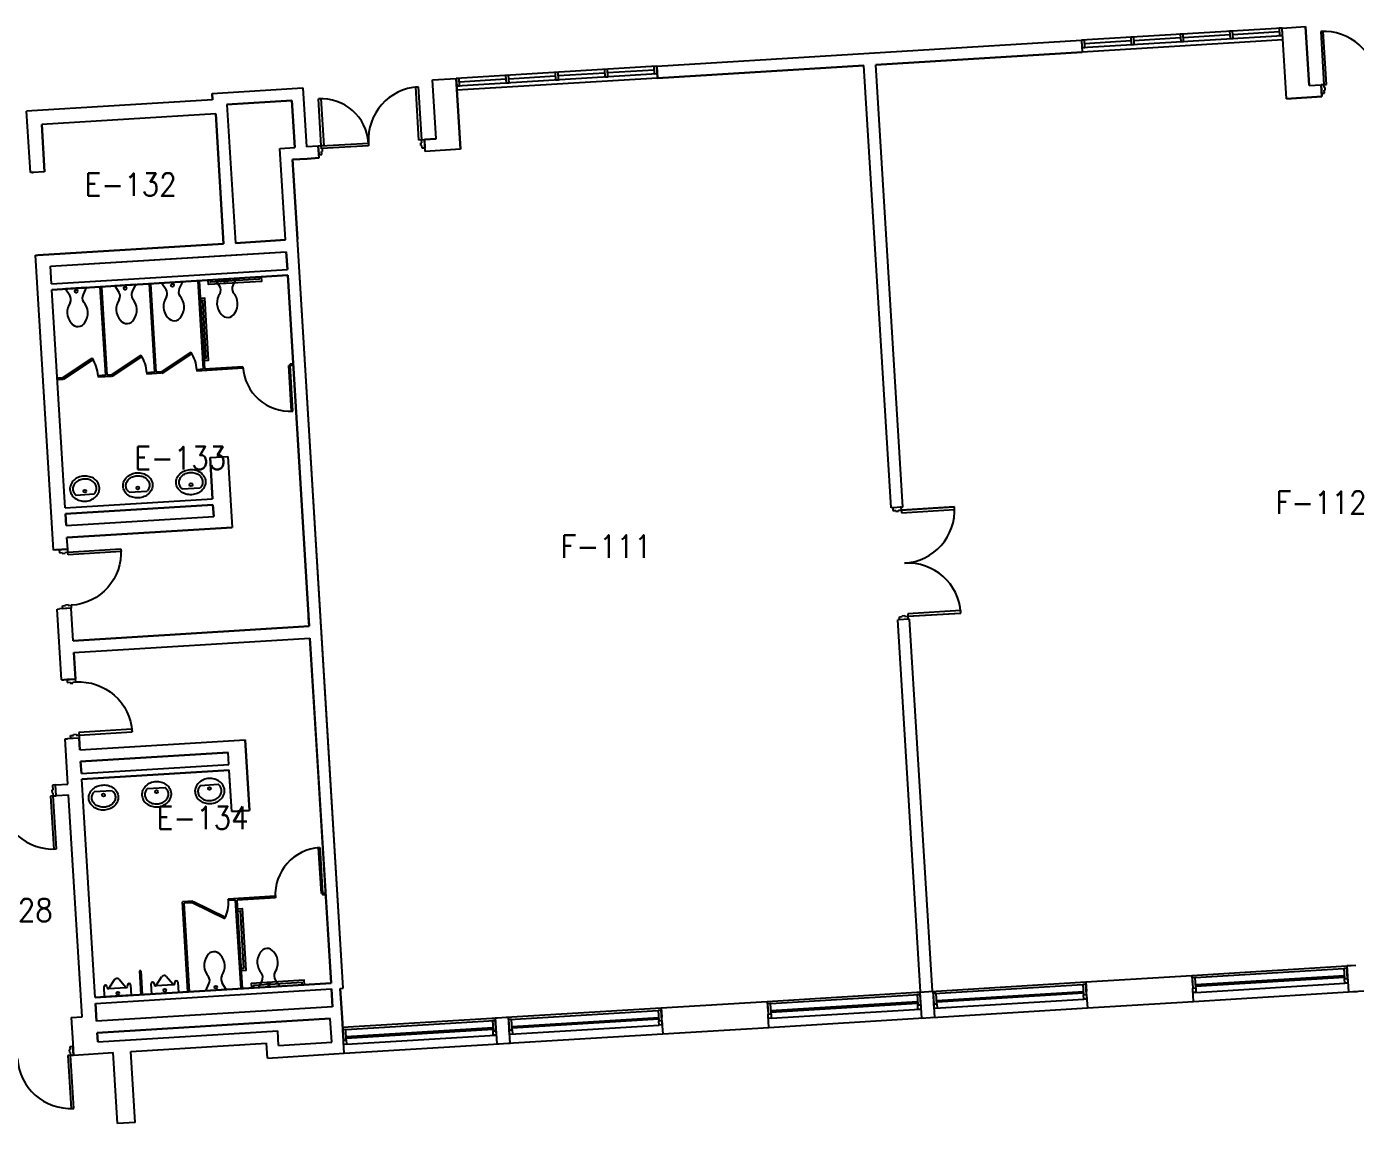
# Model space of a CAD drawing. Header units: inches. Extents: x -2 to 15026, y -1056 to 7065.
# Drawn here: x 9577 to 10477, y 5421 to 6164 of the extents above; entities that cross this region are included whole.
import ezdxf
from ezdxf.enums import TextEntityAlignment as Align

# ---------------------------------------------------------------- set-up
doc = ezdxf.new("R2010")
doc.units = ezdxf.units.IN
doc.header["$LTSCALE"] = 48
doc.header["$MEASUREMENT"] = 0
doc.layers.get('0').update_dxf_attribs({"linetype": 'CONTINUOUS'})
for name, color, linetype in [('A-DOOR', 5, 'CONTINUOUS'), ('A-FURN', 6, 'CONTINUOUS'), ('A-GLAZ', 1, 'CONTINUOUS'), ('A-GLAZ-DETL', 5, 'CONTINUOUS'), ('A-WALL', 7, 'CONTINUOUS'), ('A-WALL-SILL', 3, 'CONTINUOUS'), ('SP-RMNO', 7, 'CONTINUOUS'), ('SP-ROOM', 7, 'CONTINUOUS'), ('SP-ROOMF', 7, 'CONTINUOUS')]:
    doc.layers.add(name, color=color, linetype=linetype)
doc.styles.add('ROMANS', font='ROMANS', dxfattribs={"width": 0.78})

# ---------------------------------------------------------------- blocks, each defined once
blk = doc.blocks.new('FMGRM1')
at = {"style": 'ROMANS', "width": 0.9}
for tag, p in [('DATA1', (0, -0.2836)), ('DATA2', (0, -0.443)), ('DATA3', (0, -0.6024)), ('DATA4', (0, -0.7618)), ('DATA5', (0, -0.9213))]:
    blk.add_attdef(tag, text='', height=0.1172, dxfattribs=at).set_placement(p, align=Align.CENTER)
at = {"layer": 'SP-RMNO', "style": 'ROMANS', "width": 0.9}
blk.add_attdef('RMNUMB', text='', height=0.16, dxfattribs=at).set_placement((0, 0), align=Align.MIDDLE)

msp = doc.modelspace()

# ---------------------------------------------------------------- linework, layer by layer
at = {"layer": 'A-DOOR', "linetype": 'Continuous'}
for p, q in [((10455.01, 6160.41), (10453.26, 6160.3)), ((10453.26, 6160.3), (10455.46, 6124.37)), ((10457.21, 6124.47), (10455.01, 6160.41)), ((9840.66, 6122.83), (9842.4, 6122.94)), ((9842.86, 6086.9), (9840.66, 6122.83)), ((9842.4, 6122.94), (9844.6, 6087.01)), ((10455.46, 6124.37), (10453.47, 6124.24)), ((10453.47, 6124.24), (10453.82, 6118.51)), ((10453.82, 6118.51), (10455.82, 6118.63)), ((10455.46, 6124.37), (10457.21, 6124.47)), ((10455.58, 6122.43), (10455.46, 6124.37)), ((10456.21, 6122.47), (10455.58, 6122.43)), ((10455.7, 6120.56), (10456.32, 6120.6)), ((10455.82, 6118.63), (10455.7, 6120.56)), ((10456.32, 6120.6), (10456.21, 6122.47)), ((9774.77, 6114.79), (9776.52, 6114.89)), ((9776.73, 6082.85), (9774.77, 6114.79)), ((9776.52, 6114.89), (9778.47, 6082.95)), ((9776.73, 6082.85), (9774.73, 6082.72)), ((9774.73, 6082.72), (9775.08, 6076.99)), ((9776.73, 6082.85), (9808.67, 6084.8)), ((9778.47, 6082.95), (9776.73, 6082.85)), ((9776.84, 6081.1), (9776.73, 6082.85)), ((9776.85, 6080.91), (9776.73, 6082.85)), ((9808.78, 6083.06), (9776.84, 6081.1)), ((9777.47, 6080.95), (9776.85, 6080.91)), ((9777.59, 6079.08), (9777.47, 6080.95)), ((9808.67, 6084.8), (9808.78, 6083.06)), ((9844.6, 6087.01), (9842.86, 6086.9)), ((9844.1, 6085.03), (9844.72, 6085.07)), ((9844.21, 6083.16), (9844.1, 6085.03)), ((9844.84, 6083.2), (9844.21, 6083.16)), ((9844.6, 6087.01), (9846.6, 6087.13)), ((9844.72, 6085.07), (9844.6, 6087.01)), ((9844.96, 6081.27), (9844.84, 6083.2)), ((9846.95, 6081.39), (9844.96, 6081.27)), ((9846.6, 6087.13), (9846.95, 6081.39)), ((9775.08, 6076.99), (9777.08, 6077.11)), ((9776.96, 6079.04), (9777.59, 6079.08)), ((9777.08, 6077.11), (9776.96, 6079.04)), ((9601.69, 5925.88), (9621.7, 5939.12)), ((9602.24, 5925.04), (9622.25, 5938.29)), ((9634.73, 5927.9), (9654.74, 5941.14)), ((9635.28, 5927.06), (9655.29, 5940.31)), ((9668.56, 5929.97), (9688.58, 5943.21)), ((9669.12, 5929.13), (9689.13, 5942.38)), ((9635.28, 5927.06), (9634.73, 5927.9)), ((9669.12, 5929.13), (9668.56, 5929.97)), ((9755.7, 5934.3), (9754.7, 5934.24)), ((9756.59, 5903.3), (9754.7, 5934.24)), ((9757.59, 5903.36), (9755.7, 5934.3)), ((9602.24, 5925.04), (9601.69, 5925.88)), ((10169.26, 5838.37), (10163.53, 5838.01)), ((10163.53, 5838.01), (10163.65, 5836.02)), ((10169.01, 5836.34), (10204.95, 5838.54)), ((10169.39, 5836.37), (10169.26, 5838.37)), ((10205.32, 5838.57), (10169.39, 5836.37)), ((10205.43, 5836.82), (10205.32, 5838.57)), ((10163.65, 5836.02), (10165.58, 5836.14)), ((10165.58, 5836.14), (10165.62, 5835.51)), ((10165.62, 5835.51), (10167.49, 5835.63)), ((10167.45, 5836.25), (10169.39, 5836.37)), ((10167.49, 5835.63), (10167.45, 5836.25)), ((10169.39, 5836.37), (10169.49, 5834.62)), ((10169.49, 5834.62), (10205.43, 5836.82)), ((9605.08, 5809.87), (9599.34, 5809.51)), ((9599.34, 5809.51), (9599.46, 5807.52)), ((9599.46, 5807.52), (9601.39, 5807.64)), ((9601.39, 5807.64), (9601.43, 5807.01)), ((9601.43, 5807.01), (9603.3, 5807.13)), ((9603.27, 5807.75), (9605.2, 5807.87)), ((9603.3, 5807.13), (9603.27, 5807.75)), ((9605.2, 5807.87), (9605.08, 5809.87)), ((9605.2, 5807.87), (9641.13, 5810.07)), ((9605.31, 5806.12), (9605.2, 5807.87)), ((9641.24, 5808.32), (9605.31, 5806.12)), ((9641.13, 5810.07), (9641.24, 5808.32)), ((9601.66, 5771.59), (9603.59, 5771.7)), ((9601.78, 5769.59), (9601.66, 5771.59)), ((9607.52, 5769.94), (9601.78, 5769.59)), ((9603.55, 5772.33), (9605.42, 5772.44)), ((9603.59, 5771.7), (9603.55, 5772.33)), ((9605.42, 5772.44), (9605.46, 5771.82)), ((9605.46, 5771.82), (9607.4, 5771.94)), ((9607.4, 5771.94), (9607.52, 5769.94)), ((10173.41, 5764.48), (10209.34, 5766.67)), ((10209.61, 5768.44), (10173.68, 5766.24)), ((10173.68, 5766.24), (10173.78, 5764.5)), ((10173.78, 5764.5), (10209.72, 5766.69)), ((10209.72, 5766.69), (10209.61, 5768.44)), ((10168.04, 5764.14), (10169.98, 5764.26)), ((10168.17, 5762.15), (10168.04, 5764.14)), ((10173.9, 5762.5), (10168.17, 5762.15)), ((10169.94, 5764.89), (10171.81, 5765)), ((10169.98, 5764.26), (10169.94, 5764.89)), ((10171.81, 5765), (10171.85, 5764.38)), ((10171.85, 5764.38), (10173.78, 5764.5)), ((10173.78, 5764.5), (10173.9, 5762.5)), ((9610.45, 5722.03), (9604.71, 5721.68)), ((9604.71, 5721.68), (9604.83, 5719.68)), ((9610.57, 5720.03), (9610.45, 5722.03)), ((9604.83, 5719.68), (9606.77, 5719.8)), ((9606.77, 5719.8), (9606.8, 5719.18)), ((9606.8, 5719.18), (9608.68, 5719.29)), ((9608.64, 5719.91), (9610.57, 5720.03)), ((9608.68, 5719.29), (9608.64, 5719.91)), ((9648.59, 5688.04), (9612.66, 5685.85)), ((9612.66, 5685.85), (9612.77, 5684.1)), ((9612.77, 5684.1), (9648.7, 5686.3)), ((9648.7, 5686.3), (9648.59, 5688.04)), ((9607.03, 5683.75), (9608.96, 5683.87)), ((9607.15, 5681.75), (9607.03, 5683.75)), ((9612.89, 5682.1), (9607.15, 5681.75)), ((9608.93, 5684.49), (9610.8, 5684.61)), ((9608.96, 5683.87), (9608.93, 5684.49)), ((9610.8, 5684.61), (9610.84, 5683.98)), ((9610.84, 5683.98), (9612.77, 5684.1)), ((9612.77, 5684.1), (9612.89, 5682.1)), ((9596.8, 5650.29), (9594.81, 5650.17)), ((9594.81, 5650.17), (9595.02, 5646.74)), ((9597.24, 5643.06), (9596.8, 5650.29)), ((9595.25, 5642.93), (9593.5, 5642.83)), ((9593.5, 5642.83), (9595.7, 5606.89)), ((9595.02, 5646.74), (9594.39, 5646.7)), ((9594.39, 5646.7), (9594.51, 5644.83)), ((9594.51, 5644.83), (9595.13, 5644.87)), ((9595.13, 5644.87), (9595.25, 5642.93)), ((9595.25, 5642.93), (9597.24, 5643.06)), ((9597.45, 5607), (9595.25, 5642.93)), ((9595.7, 5606.89), (9597.45, 5607)), ((9774.66, 5607.84), (9776.56, 5576.9)), ((9775.66, 5607.9), (9777.55, 5576.96)), ((9777.55, 5576.96), (9776.56, 5576.9)), ((9690.35, 5571.5), (9689.9, 5570.6)), ((9689.9, 5570.6), (9711.38, 5559.89)), ((9690.35, 5571.5), (9711.83, 5560.78)), ((9606.76, 5471.15), (9606.14, 5471.11)), ((9606.14, 5471.11), (9606.25, 5469.24)), ((9606.25, 5469.24), (9606.88, 5469.28)), ((9608.64, 5473.21), (9606.64, 5473.08)), ((9606.64, 5473.08), (9606.76, 5471.15)), ((9606.88, 5469.28), (9606.99, 5467.34)), ((9608.99, 5467.47), (9608.64, 5473.21)), ((9606.99, 5467.34), (9605.25, 5467.24)), ((9605.25, 5467.24), (9607.45, 5431.3)), ((9606.99, 5467.34), (9608.99, 5467.47)), ((9609.19, 5431.41), (9606.99, 5467.34)), ((9607.45, 5431.3), (9609.19, 5431.41))]:
    msp.add_line(p, q, dxfattribs=at)
for centre, radius, start, end in [((10455.46, 6124.37), 36, 3.50549, 93.50549), ((9844.6, 6087.01), 36, 93.50548, 183.50548), ((9776.73, 6082.85), 32, 3.50549, 93.50549), ((9601.69, 5925.88), 24, 3.5, 33.5), ((9634.73, 5927.9), 24, 3.5, 33.5), ((9668.56, 5929.97), 24, 3.5, 33.5), ((9755.64, 5935.3), 32, 183.50366, 273.5), ((9595.25, 5642.93), 36, 183.50001, 273.50001), ((9777.61, 5575.96), 32, 93.5, 183.49634), ((9606.99, 5467.34), 36, 183.49922, 273.49921)]:
    msp.add_arc(centre, radius, start, end, dxfattribs=at)
for centre, major_axis, ratio, start_param, end_param in [((10169.39, 5836.37), (-25.46, 25.46), 1, 2.417281, 3.988077), ((10173.78, 5764.5), (25.46, 25.46), 1, 5.558874, 7.12967), ((9689.89, 5570.61), (18.66, -15.11), 0.999688, 0.218166, 0.741765)]:
    msp.add_ellipse(centre, major_axis=major_axis, ratio=ratio, start_param=start_param, end_param=end_param, dxfattribs=at)
at = {"layer": 'A-DOOR', "linetype": 'Continuous', "extrusion": (0, 0, -1)}
for centre, start_param, end_param in [((9605.2, 5807.87), 0.724312, 2.295108), ((9612.77, 5684.1), -0.846485, 0.724312)]:
    msp.add_ellipse(centre, major_axis=(25.46, 25.46), ratio=1, start_param=start_param, end_param=end_param, dxfattribs=at)
at = {"layer": 'A-DOOR', "linetype": 'Continuous'}
msp.add_point((10168.77, 5838.33), dxfattribs=at)
at = {"layer": 'A-FURN', "linetype": 'Continuous'}
for p, q in [((9682.87, 5990.95), (9668.89, 5990.1)), ((9682.87, 5990.95), (9680.65, 5986.31)), ((9705.13, 5992.31), (9719.1, 5993.17)), ((9705.13, 5992.31), (9707.9, 5987.97)), ((9719.1, 5993.17), (9716.88, 5988.52)), ((9617.69, 5986.97), (9603.71, 5986.11)), ((9603.71, 5986.11), (9606.48, 5981.77)), ((9617.69, 5986.97), (9615.47, 5982.32)), ((9650.93, 5989), (9636.95, 5988.14)), ((9636.95, 5988.14), (9639.72, 5983.81)), ((9650.93, 5989), (9648.71, 5984.35)), ((9668.89, 5990.1), (9671.66, 5985.76)), ((9622.9, 5847.05), (9610.8, 5846.31)), ((9646.74, 5848.51), (9658.83, 5849.25)), ((9682.67, 5850.71), (9694.76, 5851.45)), ((9694.94, 5650.05), (9707.04, 5650.79)), ((9635.17, 5646.4), (9623.08, 5645.66)), ((9659.01, 5647.86), (9671.1, 5648.6)), ((9633.25, 5513.03), (9636.91, 5518.77)), ((9639.9, 5518.95), (9644.23, 5513.7)), ((9645.73, 5513.8), (9645.67, 5514.79)), ((9647.66, 5514.92), (9648.09, 5507.93)), ((9662.06, 5508.78), (9661.64, 5515.77)), ((9663.63, 5515.89), (9663.69, 5514.89)), ((9664.72, 5514.46), (9676.7, 5515.19)), ((9665.19, 5514.99), (9668.85, 5520.72)), ((9671.84, 5520.9), (9676.17, 5515.66)), ((9677.67, 5515.75), (9677.61, 5516.75)), ((9679.6, 5516.87), (9680.03, 5509.88)), ((9698.5, 5511.01), (9700.72, 5515.66)), ((9712.47, 5511.87), (9709.7, 5516.21)), ((9734.43, 5513.21), (9736.65, 5517.85)), ((9734.43, 5513.21), (9748.4, 5514.06)), ((9748.4, 5514.06), (9745.63, 5518.4)), ((9630.12, 5506.83), (9629.7, 5513.82)), ((9648.09, 5507.93), (9630.12, 5506.83)), ((9631.69, 5513.94), (9631.75, 5512.94)), ((9632.78, 5512.5), (9644.76, 5513.24)), ((9680.03, 5509.88), (9662.06, 5508.78)), ((9712.47, 5511.87), (9698.5, 5511.01))]:
    msp.add_line(p, q, dxfattribs=at)
for points in [[(9736.07, 5994.2), (9736.25, 5991.21), (9700.32, 5989.01), (9700.13, 5992.01)], [(9734.57, 5994.11), (9734.66, 5992.62), (9701.72, 5990.6), (9701.63, 5992.1)], [(9697.44, 5937.74), (9700.44, 5937.93), (9697.87, 5979.85), (9694.88, 5979.66)], [(9697.35, 5939.24), (9698.85, 5939.33), (9696.47, 5978.26), (9694.97, 5978.17)], [(9720.15, 5566.44), (9723.15, 5566.62), (9725.71, 5524.7), (9722.72, 5524.52)], [(9720.24, 5564.94), (9721.74, 5565.03), (9724.12, 5526.1), (9722.63, 5526.01)], [(9765.37, 5515.1), (9765.19, 5518.1), (9729.25, 5515.9), (9729.44, 5512.9)], [(9763.87, 5515.01), (9763.78, 5516.51), (9730.84, 5514.49), (9730.94, 5513)]]:
    msp.add_lwpolyline(points, dxfattribs=at)
for points in [[(9626.57, 5851.52, 0.115836), (9625.62, 5854.71, 0.104065), (9623.21, 5857.4, 0.09084), (9619.95, 5858.99, 0.083285), (9616.07, 5859.4, 0.083285), (9612.28, 5858.52, 0.09084), (9609.23, 5856.55, 0.104065), (9607.17, 5853.59, 0.115836), (9606.61, 5850.3, 0.115836), (9607.57, 5847.11, 0.104065), (9609.97, 5844.42, 0.09084), (9613.24, 5842.84, 0.083285), (9617.11, 5842.43, 0.083285), (9620.91, 5843.31, 0.09084), (9623.95, 5845.28, 0.104065), (9626.01, 5848.24, 0.115836), (9626.57, 5851.52)], [(9624.58, 5851.4, 0.115836), (9623.88, 5853.72, 0.104065), (9622.03, 5855.79, 0.09084), (9619.41, 5857.06, 0.083285), (9616.2, 5857.4, 0.083285), (9613.05, 5856.67, 0.09084), (9610.6, 5855.09, 0.104065), (9609.02, 5852.81, 0.115836), (9608.61, 5850.42, 0.115836), (9609.3, 5848.11, 0.087296), (9610.8, 5846.31)], [(9642.54, 5852.5, -0.115836), (9643.11, 5855.78, -0.104065), (9645.16, 5858.74, -0.09084), (9648.21, 5860.72, -0.083285), (9652.01, 5861.59, -0.083285), (9655.88, 5861.19, -0.09084), (9659.15, 5859.6, -0.104065), (9661.55, 5856.91, -0.115836), (9662.51, 5853.72, -0.115836), (9661.94, 5850.44, -0.104065), (9659.89, 5847.48, -0.09084), (9656.84, 5845.5, -0.083285), (9653.04, 5844.63, -0.083285), (9649.17, 5845.03, -0.09084), (9645.9, 5846.62, -0.104065), (9643.5, 5849.31, -0.115836), (9642.54, 5852.5)], [(9644.54, 5852.62, -0.115836), (9644.95, 5855, -0.104065), (9646.54, 5857.29, -0.09084), (9648.98, 5858.87, -0.083285), (9652.13, 5859.6, -0.083285), (9655.34, 5859.26, -0.09084), (9657.96, 5857.99, -0.104065), (9659.81, 5855.91, -0.115836), (9660.51, 5853.6, -0.115836), (9660.1, 5851.22, -0.087296), (9658.83, 5849.25)], [(9678.48, 5854.7, -0.115836), (9679.04, 5857.98, -0.104065), (9681.1, 5860.94, -0.09084), (9684.14, 5862.91, -0.083285), (9687.94, 5863.79, -0.083285), (9691.81, 5863.38, -0.09084), (9695.08, 5861.8, -0.104065), (9697.48, 5859.11, -0.115836), (9698.44, 5855.92, -0.115836), (9697.88, 5852.63, -0.104065), (9695.82, 5849.68, -0.09084), (9692.77, 5847.7, -0.083285), (9688.98, 5846.82, -0.083285), (9685.1, 5847.23, -0.09084), (9681.84, 5848.82, -0.104065), (9679.44, 5851.51, -0.115836), (9678.48, 5854.7)], [(9680.47, 5854.82, -0.115836), (9680.88, 5857.2, -0.104065), (9682.47, 5859.49, -0.09084), (9684.91, 5861.07, -0.083285), (9688.06, 5861.8, -0.083285), (9691.28, 5861.46, -0.09084), (9693.89, 5860.18, -0.104065), (9695.75, 5858.11, -0.115836), (9696.44, 5855.8, -0.115836), (9696.04, 5853.41, -0.087296), (9694.76, 5851.45)], [(9622.9, 5847.05, 0.087296), (9624.17, 5849.02, 0.115836), (9624.58, 5851.4)], [(9646.74, 5848.51, -0.087296), (9645.24, 5850.31, -0.115836), (9644.54, 5852.62)], [(9682.67, 5850.71, -0.087296), (9681.17, 5852.5, -0.115836), (9680.47, 5854.82)], [(9639.36, 5642.41, -0.115836), (9638.8, 5639.13, -0.104065), (9636.74, 5636.17, -0.09084), (9633.7, 5634.19, -0.083285), (9629.9, 5633.32, -0.083285), (9626.03, 5633.72, -0.09084), (9622.76, 5635.31, -0.104065), (9620.36, 5638, -0.115836), (9619.4, 5641.19, -0.115836), (9619.96, 5644.47, -0.104065), (9622.02, 5647.43, -0.09084), (9625.07, 5649.41, -0.083285), (9628.86, 5650.28, -0.083285), (9632.74, 5649.88, -0.09084), (9636, 5648.29, -0.104065), (9638.41, 5645.6, -0.115836), (9639.36, 5642.41)], [(9655.33, 5643.39, 0.115836), (9656.29, 5640.2, 0.104065), (9658.69, 5637.51, 0.09084), (9661.96, 5635.92, 0.083285), (9665.83, 5635.51, 0.083285), (9669.63, 5636.39, 0.09084), (9672.68, 5638.36, 0.104065), (9674.73, 5641.32, 0.115836), (9675.3, 5644.61, 0.115836), (9674.34, 5647.8, 0.104065), (9671.94, 5650.49, 0.09084), (9668.67, 5652.07, 0.083285), (9664.8, 5652.48, 0.083285), (9661, 5651.6, 0.09084), (9657.95, 5649.63, 0.104065), (9655.9, 5646.67, 0.115836), (9655.33, 5643.39)], [(9691.27, 5645.58, 0.115836), (9692.23, 5642.39, 0.104065), (9694.63, 5639.71, 0.09084), (9697.89, 5638.12, 0.083285), (9701.77, 5637.71, 0.083285), (9705.56, 5638.59, 0.09084), (9708.61, 5640.56, 0.104065), (9710.67, 5643.52, 0.115836), (9711.23, 5646.81, 0.115836), (9710.27, 5650, 0.104065), (9707.87, 5652.68, 0.09084), (9704.6, 5654.27, 0.083285), (9700.73, 5654.68, 0.083285), (9696.93, 5653.8, 0.09084), (9693.89, 5651.83, 0.104065), (9691.83, 5648.87, 0.115836), (9691.27, 5645.58)], [(9694.94, 5650.05, 0.087296), (9693.67, 5648.09, 0.115836), (9693.26, 5645.71)], [(9693.26, 5645.71, 0.115836), (9693.96, 5643.39, 0.104065), (9695.81, 5641.32, 0.09084), (9698.43, 5640.05, 0.083285), (9701.64, 5639.71, 0.083285), (9704.79, 5640.44, 0.09084), (9707.24, 5642.02, 0.104065), (9708.83, 5644.3, 0.115836), (9709.23, 5646.68, 0.115836), (9708.54, 5649, 0.087296), (9707.04, 5650.79)], [(9637.37, 5642.29, -0.115836), (9636.96, 5639.9, -0.104065), (9635.37, 5637.62, -0.09084), (9632.93, 5636.04, -0.083285), (9629.78, 5635.31, -0.083285), (9626.56, 5635.65, -0.09084), (9623.95, 5636.92, -0.104065), (9622.09, 5639, -0.115836), (9621.4, 5641.31, -0.115836), (9621.81, 5643.69, -0.087296), (9623.08, 5645.66)], [(9635.17, 5646.4, -0.087296), (9636.67, 5644.6, -0.115836), (9637.37, 5642.29)], [(9659.01, 5647.86, 0.087296), (9657.74, 5645.89, 0.115836), (9657.33, 5643.51)], [(9657.33, 5643.51, 0.115836), (9658.03, 5641.19, 0.104065), (9659.88, 5639.12, 0.09084), (9662.5, 5637.85, 0.083285), (9665.71, 5637.51, 0.083285), (9668.86, 5638.24, 0.09084), (9671.31, 5639.82, 0.104065), (9672.89, 5642.1, 0.115836), (9673.3, 5644.49, 0.115836), (9672.6, 5646.8, 0.087296), (9671.1, 5648.6)]]:
    msp.add_lwpolyline(points, format="xyb", dxfattribs=at)
for centre in [(9712.23, 5990.75), (9610.82, 5984.54), (9644.06, 5986.58), (9676, 5988.53), (9616.7, 5849.19), (9652.63, 5851.39), (9688.56, 5853.59), (9701.14, 5647.92), (9629.28, 5643.52), (9665.21, 5645.72), (9705.36, 5513.44), (9741.29, 5515.63), (9638.98, 5509.38), (9670.92, 5511.33)]:
    msp.add_circle(centre, 1, dxfattribs=at)
for centre, radius, start, end in [((9602.15, 5979), 5.15, 334.4454, 32.5546), ((9620.11, 5980.1), 5.15, 154.4454, 212.5546), ((9635.38, 5981.04), 5.15, 334.4454, 32.5546), ((9653.35, 5982.13), 5.15, 154.4454, 212.5546), ((9667.32, 5982.99), 5.15, 334.4454, 32.5546), ((9685.29, 5984.09), 5.15, 154.4454, 212.5546), ((9717.16, 5976.52), 11.05, 144.19235, 222.80765), ((9703.56, 5985.2), 5.15, 334.4454, 32.5546), ((9721.52, 5986.3), 5.15, 154.4454, 212.5546), ((9709.08, 5976.02), 11.05, 324.19235, 42.80765), ((9615.75, 5970.32), 11.05, 144.19235, 222.80765), ((9607.67, 5969.82), 11.05, 324.19235, 42.80765), ((9648.99, 5972.35), 11.05, 144.19235, 222.80765), ((9640.9, 5971.86), 11.05, 324.19235, 42.80765), ((9680.93, 5974.3), 11.05, 144.19235, 222.80765), ((9672.84, 5973.81), 11.05, 324.19235, 42.80765), ((9645.2, 5967.91), 5.3, 215.39079, 331.60921), ((9677.14, 5969.86), 5.3, 215.39079, 331.60921), ((9713.38, 5972.08), 5.3, 215.39079, 331.60921), ((9611.97, 5965.88), 5.3, 215.39079, 331.60921), ((9708.52, 5528.16), 11.05, 144.19235, 222.80765), ((9704.22, 5532.1), 5.3, 35.39079, 151.60921), ((9700.43, 5527.66), 11.05, 324.19235, 42.80765), ((9744.45, 5530.35), 11.05, 144.19235, 222.80765), ((9740.15, 5534.3), 5.3, 35.39079, 151.60921), ((9736.37, 5529.86), 11.05, 324.19235, 42.80765), ((9749.97, 5521.17), 5.15, 154.4454, 212.5546), ((9630.69, 5513.88), 1, 3.5, 183.5), ((9638.53, 5516.86), 2.5, 56.6301, 130.3699), ((9646.66, 5514.85), 1, 3.5, 183.5), ((9662.63, 5515.83), 1, 3.5, 183.5), ((9664.43, 5515.19), 0.791, 201.93495, 345.06505), ((9670.47, 5518.82), 2.5, 56.6301, 130.3699), ((9676.9, 5515.95), 0.791, 201.93495, 345.06505), ((9678.6, 5516.81), 1, 3.5, 183.5), ((9696.07, 5517.88), 5.15, 334.4454, 32.5546), ((9714.04, 5518.98), 5.15, 154.4454, 212.5546), ((9732, 5520.07), 5.15, 334.4454, 32.5546), ((9632.49, 5513.24), 0.791, 201.93495, 345.06505), ((9644.96, 5514), 0.791, 201.93495, 345.06505)]:
    msp.add_arc(centre, radius, start, end, dxfattribs=at)
at = {"layer": 'A-GLAZ', "linetype": 'Continuous'}
for p, q in [((10291.63, 6149.41), (10427.38, 6157.71)), ((10324.91, 6153.95), (10293.47, 6152.03)), ((10358.35, 6156), (10326.91, 6154.07)), ((10391.79, 6158.04), (10360.35, 6156.12)), ((10425.23, 6160.09), (10393.78, 6158.16)), ((9868.42, 6123.53), (10004.17, 6131.83)), ((9901.7, 6128.07), (9870.26, 6126.14)), ((9935.14, 6130.11), (9903.7, 6128.19)), ((9968.58, 6132.16), (9937.14, 6130.23)), ((10002.02, 6134.2), (9970.58, 6132.28)), ((10368.2, 5519.91), (10469.01, 5526.08)), ((10191.53, 5509.11), (10292.34, 5515.27)), ((10469.32, 5521.09), (10368.51, 5514.92)), ((10469.38, 5520.09), (10368.57, 5513.92)), ((10368.81, 5509.93), (10469.62, 5516.1)), ((10080.74, 5502.33), (10181.55, 5508.5)), ((10192.14, 5499.13), (10292.95, 5505.29)), ((10292.65, 5510.28), (10193.33, 5504.21)), ((10292.71, 5509.28), (10193.4, 5503.21)), ((9904.07, 5491.52), (10004.88, 5497.69)), ((10180.36, 5503.41), (10081.04, 5497.34)), ((10180.42, 5502.42), (10081.11, 5496.34)), ((10081.35, 5492.35), (10182.16, 5498.51)), ((9793.28, 5484.75), (9894.09, 5490.91)), ((9904.68, 5481.54), (10005.49, 5487.71)), ((10005.19, 5492.7), (9905.87, 5486.63)), ((10005.25, 5491.7), (9905.93, 5485.63)), ((9892.9, 5485.83), (9793.58, 5479.76)), ((9892.96, 5484.83), (9793.64, 5478.76)), ((9793.89, 5474.77), (9894.7, 5480.93))]:
    msp.add_line(p, q, dxfattribs=at)
at = {"layer": 'A-GLAZ-DETL', "linetype": 'Continuous'}
for p, q in [((10427.07, 6162.71), (10425.07, 6162.58)), ((10425.07, 6162.58), (10425.38, 6157.59)), ((10427.38, 6157.71), (10427.07, 6162.71)), ((10293.32, 6154.52), (10291.32, 6154.4)), ((10291.32, 6154.4), (10291.63, 6149.41)), ((10293.63, 6149.53), (10293.32, 6154.52)), ((10326.76, 6156.57), (10324.76, 6156.44)), ((10324.76, 6156.44), (10325.07, 6151.45)), ((10327.06, 6151.58), (10326.76, 6156.57)), ((10360.19, 6158.61), (10358.2, 6158.49)), ((10358.2, 6158.49), (10358.5, 6153.5)), ((10358.5, 6153.5), (10360.5, 6153.62)), ((10360.5, 6153.62), (10360.19, 6158.61)), ((10393.63, 6160.65), (10391.64, 6160.53)), ((10391.64, 6160.53), (10391.94, 6155.54)), ((10391.94, 6155.54), (10393.94, 6155.66)), ((10393.94, 6155.66), (10393.63, 6160.65)), ((10425.38, 6157.59), (10427.38, 6157.71)), ((10291.63, 6149.41), (10293.63, 6149.53)), ((10325.07, 6151.45), (10327.06, 6151.58)), ((9970.42, 6134.77), (9968.43, 6134.64)), ((9968.43, 6134.64), (9968.73, 6129.65)), ((9970.73, 6129.77), (9970.42, 6134.77)), ((10003.86, 6136.82), (10001.86, 6136.7)), ((10001.86, 6136.7), (10002.17, 6131.71)), ((10004.17, 6131.83), (10003.86, 6136.82)), ((9870.11, 6128.64), (9868.11, 6128.52)), ((9868.11, 6128.52), (9868.42, 6123.53)), ((9870.42, 6123.65), (9870.11, 6128.64)), ((9903.55, 6130.68), (9901.55, 6130.56)), ((9901.55, 6130.56), (9901.86, 6125.57)), ((9901.86, 6125.57), (9903.85, 6125.69)), ((9903.85, 6125.69), (9903.55, 6130.68)), ((9936.99, 6132.73), (9934.99, 6132.61)), ((9934.99, 6132.61), (9935.29, 6127.62)), ((9935.29, 6127.62), (9937.29, 6127.74)), ((9937.29, 6127.74), (9936.99, 6132.73)), ((9968.73, 6129.65), (9970.73, 6129.77)), ((10002.17, 6131.71), (10004.17, 6131.83)), ((9868.42, 6123.53), (9870.42, 6123.65)), ((10471.01, 5526.2), (10469.01, 5526.08)), ((10471.01, 5526.2), (10469.01, 5526.08)), ((10471.01, 5526.2), (10469.01, 5526.08)), ((10471.01, 5526.2), (10469.01, 5526.08)), ((10471.01, 5526.2), (10469.01, 5526.08)), ((10469.01, 5526.08), (10469.44, 5519.09)), ((10469.01, 5526.08), (10469.44, 5519.09)), ((10469.01, 5526.08), (10469.44, 5519.09)), ((10469.01, 5526.08), (10469.44, 5519.09)), ((10469.01, 5526.08), (10469.44, 5519.09)), ((10471.44, 5519.21), (10471.01, 5526.2)), ((10471.44, 5519.21), (10471.01, 5526.2)), ((10471.44, 5519.21), (10471.01, 5526.2)), ((10471.44, 5519.21), (10471.01, 5526.2)), ((10471.44, 5519.21), (10471.01, 5526.2)), ((10294.34, 5515.39), (10292.34, 5515.27)), ((10292.34, 5515.27), (10292.77, 5508.29)), ((10294.77, 5508.41), (10294.34, 5515.39)), ((10368.2, 5519.91), (10366.21, 5519.79)), ((10366.21, 5519.79), (10366.63, 5512.8)), ((10368.63, 5512.93), (10368.2, 5519.91)), ((10469.44, 5519.09), (10471.44, 5519.21)), ((10469.44, 5519.09), (10471.44, 5519.21)), ((10469.44, 5519.09), (10471.44, 5519.21)), ((10469.44, 5519.09), (10471.44, 5519.21)), ((10469.44, 5519.09), (10471.44, 5519.21)), ((10469.44, 5519.09), (10471.44, 5519.21)), ((10469.44, 5519.09), (10471.44, 5519.21)), ((10469.44, 5519.09), (10471.44, 5519.21)), ((10469.44, 5519.09), (10471.44, 5519.21)), ((10469.44, 5519.09), (10471.44, 5519.21)), ((10469.62, 5516.1), (10469.44, 5519.09)), ((10469.62, 5516.1), (10469.44, 5519.09)), ((10469.62, 5516.1), (10469.44, 5519.09)), ((10469.62, 5516.1), (10469.44, 5519.09)), ((10469.62, 5516.1), (10469.44, 5519.09)), ((10471.62, 5516.22), (10469.62, 5516.1)), ((10471.62, 5516.22), (10469.62, 5516.1)), ((10471.62, 5516.22), (10469.62, 5516.1)), ((10471.62, 5516.22), (10469.62, 5516.1)), ((10471.62, 5516.22), (10469.62, 5516.1)), ((10471.44, 5519.21), (10471.62, 5516.22)), ((10471.44, 5519.21), (10471.62, 5516.22)), ((10471.44, 5519.21), (10471.62, 5516.22)), ((10182.05, 5508.53), (10180.05, 5508.4)), ((10180.05, 5508.4), (10180.48, 5501.42)), ((10182.48, 5501.54), (10182.05, 5508.53)), ((10193.03, 5509.2), (10191.03, 5509.08)), ((10191.03, 5509.08), (10191.46, 5502.09)), ((10193.46, 5502.21), (10193.03, 5509.2)), ((10292.77, 5508.29), (10294.77, 5508.41)), ((10292.77, 5508.29), (10294.77, 5508.41)), ((10292.95, 5505.29), (10292.77, 5508.29)), ((10294.95, 5505.41), (10292.95, 5505.29)), ((10294.77, 5508.41), (10294.95, 5505.41)), ((10366.63, 5512.8), (10368.63, 5512.93)), ((10366.63, 5512.8), (10368.63, 5512.93)), ((10366.82, 5509.81), (10366.63, 5512.8)), ((10368.81, 5509.93), (10366.82, 5509.81)), ((10368.63, 5512.93), (10368.81, 5509.93)), ((10006.88, 5497.81), (10004.88, 5497.69)), ((10004.88, 5497.69), (10005.31, 5490.7)), ((10007.3, 5490.83), (10006.88, 5497.81)), ((10080.74, 5502.33), (10078.74, 5502.21)), ((10080.74, 5502.33), (10078.74, 5502.21)), ((10078.74, 5502.21), (10079.17, 5495.22)), ((10078.74, 5502.21), (10079.17, 5495.22)), ((10081.17, 5495.34), (10080.74, 5502.33)), ((10081.17, 5495.34), (10080.74, 5502.33)), ((10180.48, 5501.42), (10182.48, 5501.54)), ((10180.48, 5501.42), (10182.48, 5501.54)), ((10180.66, 5498.42), (10180.48, 5501.42)), ((10182.66, 5498.55), (10180.66, 5498.42)), ((10182.48, 5501.54), (10182.66, 5498.55)), ((10191.46, 5502.09), (10193.46, 5502.21)), ((10191.46, 5502.09), (10193.46, 5502.21)), ((10191.64, 5499.09), (10191.46, 5502.09)), ((10193.64, 5499.22), (10191.64, 5499.09)), ((10193.46, 5502.21), (10193.64, 5499.22)), ((9894.59, 5490.94), (9892.59, 5490.82)), ((9892.59, 5490.82), (9893.02, 5483.84)), ((9895.01, 5483.96), (9894.59, 5490.94)), ((9905.57, 5491.62), (9903.57, 5491.49)), ((9903.57, 5491.49), (9904, 5484.51)), ((9905.99, 5484.63), (9905.57, 5491.62)), ((10005.31, 5490.7), (10007.3, 5490.83)), ((10005.31, 5490.7), (10007.3, 5490.83)), ((10005.49, 5487.71), (10005.31, 5490.7)), ((10007.49, 5487.83), (10005.49, 5487.71)), ((10007.3, 5490.83), (10007.49, 5487.83)), ((10079.17, 5495.22), (10081.17, 5495.34)), ((10079.17, 5495.22), (10081.17, 5495.34)), ((10079.17, 5495.22), (10081.17, 5495.34)), ((10079.17, 5495.22), (10081.17, 5495.34)), ((10079.35, 5492.23), (10079.17, 5495.22)), ((10079.35, 5492.23), (10079.17, 5495.22)), ((10081.35, 5492.35), (10079.35, 5492.23)), ((10081.35, 5492.35), (10079.35, 5492.23)), ((10081.17, 5495.34), (10081.35, 5492.35)), ((10081.17, 5495.34), (10081.35, 5492.35)), ((9793.28, 5484.75), (9791.28, 5484.63)), ((9793.28, 5484.75), (9791.28, 5484.63)), ((9791.28, 5484.63), (9791.71, 5477.64)), ((9793.7, 5477.76), (9793.28, 5484.75)), ((9793.7, 5477.76), (9793.28, 5484.75)), ((9893.02, 5483.84), (9895.01, 5483.96)), ((9893.02, 5483.84), (9895.01, 5483.96)), ((9893.2, 5480.84), (9893.02, 5483.84)), ((9895.2, 5480.96), (9893.2, 5480.84)), ((9895.01, 5483.96), (9895.2, 5480.96)), ((9904, 5484.51), (9905.99, 5484.63)), ((9904, 5484.51), (9905.99, 5484.63)), ((9904.18, 5481.51), (9904, 5484.51)), ((9906.18, 5481.64), (9904.18, 5481.51)), ((9905.99, 5484.63), (9906.18, 5481.64)), ((9791.71, 5477.64), (9793.7, 5477.76)), ((9791.71, 5477.64), (9793.7, 5477.76)), ((9791.71, 5477.64), (9793.7, 5477.76)), ((9791.71, 5477.64), (9793.7, 5477.76)), ((9791.89, 5474.64), (9791.71, 5477.64)), ((9791.89, 5474.64), (9791.71, 5477.64)), ((9793.89, 5474.77), (9791.89, 5474.64)), ((9793.89, 5474.77), (9791.89, 5474.64)), ((9793.7, 5477.76), (9793.89, 5474.77)), ((9793.7, 5477.76), (9793.89, 5474.77))]:
    msp.add_line(p, q, dxfattribs=at)
at = {"layer": 'A-WALL', "linetype": 'Continuous'}
for p, q in [((10427.07, 6162.71), (10291.32, 6154.4)), ((10427.07, 6162.71), (10443.04, 6163.68)), ((10427.07, 6162.71), (10443.04, 6163.68)), ((10430, 6114.79), (10427.07, 6162.71)), ((10430, 6114.79), (10427.07, 6162.71)), ((10445.48, 6123.76), (10443.04, 6163.68)), ((10443.04, 6163.68), (10445.48, 6123.76)), ((10003.86, 6136.82), (10291.32, 6154.4)), ((10003.86, 6136.82), (10291.32, 6154.4)), ((10291.32, 6154.4), (10291.81, 6146.42)), ((10291.32, 6154.4), (10291.81, 6146.42)), ((10291.81, 6146.42), (10152.07, 6137.87)), ((10152.07, 6137.87), (10291.81, 6146.42)), ((10003.86, 6136.82), (9868.11, 6128.52)), ((10003.86, 6136.82), (10004.35, 6128.84)), ((10004.35, 6128.84), (10003.86, 6136.82)), ((10004.35, 6128.84), (10144.09, 6137.38)), ((10144.09, 6137.38), (10004.35, 6128.84)), ((10162.4, 5837.95), (10144.09, 6137.38)), ((10170.39, 5838.43), (10152.07, 6137.87)), ((9852.14, 6127.54), (9868.11, 6128.52)), ((9852.14, 6127.54), (9868.11, 6128.52)), ((9854.59, 6087.62), (9852.14, 6127.54)), ((9854.59, 6087.62), (9852.14, 6127.54)), ((9871.04, 6080.61), (9868.11, 6128.52)), ((9868.11, 6128.52), (9871.04, 6080.61)), ((9702.79, 6118.41), (9764.3, 6122.17)), ((9702.79, 6118.41), (9764.3, 6122.17)), ((9702.79, 6118.41), (9703.05, 6114.04)), ((9703.05, 6114.04), (9702.79, 6118.41)), ((9764.3, 6122.17), (9766.74, 6082.24)), ((9764.3, 6122.17), (9766.74, 6082.24)), ((10445.48, 6123.76), (10453.47, 6124.24)), ((10445.48, 6123.76), (10453.47, 6124.24)), ((10453.96, 6116.26), (10453.47, 6124.24)), ((10453.47, 6124.24), (10453.96, 6116.26)), ((9703.05, 6114.04), (9577.3, 6106.35)), ((9712.88, 6111.01), (9756.8, 6113.69)), ((9756.8, 6113.69), (9712.88, 6111.01)), ((9712.89, 6111.01), (9718.63, 6017.18)), ((9712.89, 6111.01), (9718.63, 6017.18)), ((9756.8, 6113.69), (9758.75, 6081.75)), ((9758.75, 6081.75), (9756.8, 6113.69)), ((10430, 6114.79), (10453.96, 6116.26)), ((10453.96, 6116.26), (10430, 6114.79)), ((9579.84, 6064.8), (9577.3, 6106.35)), ((9705.28, 6104.53), (9587.5, 6097.33)), ((9705.28, 6104.53), (9587.5, 6097.33)), ((9705.28, 6104.53), (9710.65, 6016.7)), ((9710.65, 6016.7), (9705.28, 6104.53)), ((9589.45, 6065.39), (9587.5, 6097.33)), ((9587.5, 6097.33), (9589.45, 6065.39)), ((9748.78, 6081.14), (9758.75, 6081.75)), ((9748.78, 6081.14), (9758.75, 6081.75)), ((9752.57, 6019.26), (9748.78, 6081.14)), ((9752.57, 6019.26), (9748.78, 6081.14)), ((9774.73, 6082.73), (9766.74, 6082.24)), ((9774.73, 6082.73), (9766.74, 6082.24)), ((9775.22, 6074.75), (9774.73, 6082.73)), ((9775.22, 6074.75), (9774.73, 6082.73)), ((9774.73, 6082.73), (9774.73, 6082.73)), ((9854.59, 6087.62), (9846.6, 6087.13)), ((9846.6, 6087.13), (9854.59, 6087.62)), ((9847.09, 6079.14), (9846.6, 6087.13)), ((9847.09, 6079.14), (9846.6, 6087.13)), ((9847.09, 6079.14), (9846.6, 6087.13)), ((9757.26, 6073.65), (9767.23, 6074.26)), ((9767.23, 6074.26), (9757.26, 6073.65)), ((9760.55, 6019.75), (9757.26, 6073.65)), ((9757.26, 6073.65), (9760.55, 6019.75)), ((9775.22, 6074.75), (9767.23, 6074.26)), ((9767.23, 6074.26), (9775.22, 6074.75)), ((9871.04, 6080.61), (9847.09, 6079.14)), ((9871.04, 6080.61), (9847.09, 6079.14)), ((9581.46, 6064.9), (9579.84, 6064.8)), ((9589.45, 6065.39), (9581.46, 6064.9)), ((9589.45, 6065.39), (9581.46, 6064.9)), ((9581.46, 6064.9), (9581.46, 6064.9)), ((9752.57, 6019.26), (9718.63, 6017.18)), ((9718.63, 6017.18), (9752.57, 6019.26)), ((9781.33, 5680.01), (9760.55, 6019.75)), ((9791.57, 5512.7), (9760.55, 6019.75)), ((9583.26, 6008.9), (9584.88, 6009)), ((9595.47, 5809.28), (9583.26, 6008.9)), ((9584.88, 6009), (9710.65, 6016.7)), ((9710.65, 6016.7), (9584.88, 6009)), ((9593.36, 6001.51), (9753.06, 6011.28)), ((9593.36, 6001.51), (9719.12, 6009.2)), ((9719.12, 6009.2), (9753.06, 6011.28)), ((9753.79, 5999.3), (9753.06, 6011.28)), ((9753.06, 6011.28), (9753.79, 5999.3)), ((9594.09, 5989.53), (9593.36, 6001.51)), ((9594.09, 5989.53), (9593.36, 6001.51)), ((9594.09, 5989.53), (9753.79, 5999.3)), ((9594.09, 5989.53), (9753.79, 5999.3)), ((9594.33, 5985.54), (9754.03, 5995.31)), ((9754.03, 5995.31), (9594.33, 5985.54)), ((9693.15, 5991.58), (9696.81, 5931.69)), ((9694.15, 5991.64), (9697.81, 5931.75)), ((9768.56, 5757.75), (9754.03, 5995.31)), ((9754.03, 5995.31), (9768.56, 5757.75)), ((9603.37, 5837.81), (9594.33, 5985.54)), ((9594.33, 5985.54), (9594.33, 5985.54)), ((9603.37, 5837.81), (9594.33, 5985.54)), ((9630.83, 5927.66), (9627.17, 5987.55)), ((9631.83, 5927.72), (9628.17, 5987.61)), ((9664.07, 5929.69), (9660.41, 5989.58)), ((9665.07, 5929.75), (9661.41, 5989.64)), ((9634.73, 5927.9), (9631.83, 5927.72)), ((9634.73, 5927.9), (9634.79, 5926.9)), ((9664.07, 5929.69), (9658.68, 5929.36)), ((9658.68, 5929.36), (9658.74, 5928.36)), ((9668.62, 5928.97), (9658.74, 5928.36)), ((9668.56, 5929.97), (9665.07, 5929.75)), ((9668.56, 5929.97), (9668.62, 5928.97)), ((9696.81, 5931.69), (9692.52, 5931.43)), ((9692.52, 5931.43), (9692.58, 5930.43)), ((9723.76, 5932.34), (9692.58, 5930.43)), ((9723.7, 5933.34), (9697.81, 5931.75)), ((9755.64, 5935.3), (9757.7, 5935.42)), ((9755.64, 5935.3), (9755.7, 5934.3)), ((9755.7, 5934.3), (9757.76, 5934.42)), ((9601.69, 5925.88), (9598, 5925.65)), ((9601.75, 5924.88), (9598.06, 5924.65)), ((9601.69, 5925.88), (9601.75, 5924.88)), ((9630.83, 5927.66), (9625.64, 5927.34)), ((9625.64, 5927.34), (9625.7, 5926.34)), ((9634.79, 5926.9), (9625.7, 5926.34)), ((9701.47, 5871.87), (9713.45, 5872.6)), ((9701.47, 5871.87), (9713.45, 5872.6)), ((9701.47, 5871.87), (9703.18, 5843.92)), ((9703.18, 5843.92), (9701.47, 5871.87)), ((9713.45, 5872.6), (9716.38, 5824.69)), ((9713.45, 5872.6), (9716.38, 5824.69)), ((9603.37, 5837.81), (9703.18, 5843.92)), ((9603.37, 5837.81), (9703.18, 5843.92)), ((9603.61, 5833.82), (9703.43, 5839.93)), ((9703.43, 5839.93), (9603.61, 5833.82)), ((9703.43, 5839.93), (9703.91, 5831.94)), ((9703.91, 5831.94), (9703.43, 5839.93)), ((10170.39, 5838.43), (10162.4, 5837.95)), ((9603.61, 5833.82), (9604.1, 5825.84)), ((9604.1, 5825.84), (9603.61, 5833.82)), ((9604.1, 5825.84), (9703.91, 5831.94)), ((9604.1, 5825.84), (9703.91, 5831.94)), ((9604.59, 5817.85), (9716.38, 5824.69)), ((9716.38, 5824.69), (9604.59, 5817.85)), ((9605.08, 5809.87), (9604.59, 5817.85)), ((9604.59, 5817.85), (9604.59, 5817.85)), ((9605.08, 5809.87), (9604.59, 5817.85)), ((9597.09, 5809.38), (9595.47, 5809.28)), ((9605.08, 5809.87), (9597.09, 5809.38)), ((9597.09, 5809.38), (9605.08, 5809.87)), ((9597.91, 5769.35), (9599.53, 5769.45)), ((9600.84, 5721.44), (9597.91, 5769.35)), ((9607.52, 5769.94), (9599.53, 5769.45)), ((9607.52, 5769.94), (9599.53, 5769.45)), ((9608.86, 5747.98), (9607.52, 5769.94)), ((9608.86, 5747.98), (9607.52, 5769.94)), ((9608.86, 5747.98), (9768.56, 5757.75)), ((9768.56, 5757.75), (9608.86, 5747.98)), ((9768.56, 5757.75), (9768.2, 5763.74)), ((9768.2, 5763.74), (9768.56, 5757.75)), ((10175.03, 5762.57), (10167.04, 5762.08)), ((10182.45, 5510.18), (10167.04, 5762.08)), ((10190.43, 5510.67), (10175.03, 5762.57)), ((9609.35, 5740), (9769.05, 5749.76)), ((9609.35, 5740), (9769.05, 5749.76)), ((9773.45, 5677.9), (9769.05, 5749.76)), ((9769.05, 5749.76), (9783.34, 5516.2)), ((9609.35, 5740), (9610.45, 5722.03)), ((9610.45, 5722.03), (9609.35, 5740)), ((9600.84, 5721.44), (9602.46, 5721.54)), ((9610.45, 5722.03), (9602.46, 5721.54)), ((9602.46, 5721.54), (9610.45, 5722.03)), ((9603.28, 5681.52), (9604.91, 5681.62)), ((9605.16, 5650.82), (9603.28, 5681.52)), ((9612.89, 5682.1), (9604.91, 5681.62)), ((9612.89, 5682.1), (9604.91, 5681.62)), ((9612.89, 5682.1), (9613.38, 5674.12)), ((9613.38, 5674.12), (9612.89, 5682.1)), ((9613.38, 5674.12), (9725.17, 5680.96)), ((9613.38, 5674.12), (9725.17, 5680.96)), ((9728.1, 5633.05), (9725.17, 5680.96)), ((9725.17, 5680.96), (9728.1, 5633.05)), ((9783.34, 5516.2), (9773.45, 5677.9)), ((9791.57, 5512.7), (9781.33, 5680.01)), ((9613.87, 5666.13), (9713.68, 5672.24)), ((9713.68, 5672.24), (9613.87, 5666.13)), ((9714.17, 5664.25), (9713.68, 5672.24)), ((9714.17, 5664.25), (9713.68, 5672.24)), ((9614.36, 5658.15), (9613.87, 5666.13)), ((9614.36, 5658.15), (9613.87, 5666.13)), ((9613.87, 5666.13), (9614.36, 5658.15)), ((9614.36, 5658.15), (9613.87, 5666.13)), ((9614.36, 5658.15), (9714.17, 5664.25)), ((9614.36, 5658.15), (9714.17, 5664.25)), ((9614.6, 5654.16), (9714.41, 5660.26)), ((9714.41, 5660.26), (9614.6, 5654.16)), ((9714.66, 5656.27), (9714.41, 5660.26)), ((9716.12, 5632.31), (9714.41, 5660.26)), ((9596.8, 5650.31), (9605.16, 5650.82)), ((9623.64, 5506.43), (9614.6, 5654.16)), ((9623.64, 5506.43), (9614.6, 5654.16)), ((9716.12, 5632.31), (9714.66, 5656.27)), ((9597.24, 5643.08), (9605.6, 5643.59)), ((9614.79, 5493.37), (9605.6, 5643.59)), ((9716.12, 5632.31), (9728.1, 5633.05)), ((9728.1, 5633.05), (9716.12, 5632.31)), ((9777.55, 5576.96), (9779.61, 5577.09)), ((9777.55, 5576.96), (9777.61, 5575.96)), ((9689.84, 5571.6), (9682.79, 5571.17)), ((9686.52, 5510.28), (9682.79, 5571.17)), ((9689.9, 5570.6), (9683.85, 5570.23)), ((9687.52, 5510.34), (9683.85, 5570.23)), ((9689.9, 5570.6), (9689.84, 5571.6)), ((9745.61, 5575.01), (9713.8, 5573.07)), ((9713.86, 5572.07), (9713.8, 5573.07)), ((9718.79, 5572.37), (9713.86, 5572.07)), ((9722.45, 5512.48), (9718.79, 5572.37)), ((9745.67, 5574.01), (9719.79, 5572.43)), ((9723.45, 5512.54), (9719.79, 5572.43)), ((9777.61, 5575.96), (9779.67, 5576.09)), ((9654.59, 5524.45), (9653.6, 5524.39)), ((9653.6, 5524.39), (9654.58, 5508.33)), ((9654.59, 5524.45), (9655.58, 5508.39)), ((10470.91, 5527.82), (10473.9, 5528.01)), ((10470.91, 5527.82), (10473.9, 5528.01)), ((10470.91, 5527.82), (10471.99, 5510.23)), ((10470.91, 5527.82), (10471.99, 5510.23)), ((10476.95, 5528.19), (10470.96, 5527.83)), ((10470.96, 5527.83), (10472.03, 5510.23)), ((9623.64, 5506.43), (9783.34, 5516.2)), ((9783.34, 5516.2), (9623.64, 5506.43)), ((10294.24, 5517.02), (10366.11, 5521.41)), ((10294.24, 5517.02), (10366.11, 5521.41)), ((10294.24, 5517.02), (10294.64, 5510.4)), ((10366.11, 5521.41), (10366.51, 5514.8)), ((9623.88, 5502.44), (9783.58, 5512.21)), ((9623.88, 5502.44), (9783.58, 5512.21)), ((9784.31, 5500.23), (9783.58, 5512.21)), ((9783.58, 5512.21), (9784.31, 5500.23)), ((9789.57, 5512.57), (9791.57, 5512.7)), ((9789.57, 5512.57), (9791.57, 5512.7)), ((9789.57, 5512.57), (9790.79, 5492.61)), ((9790.79, 5492.61), (9789.57, 5512.57)), ((10181.95, 5510.15), (10190.93, 5510.7)), ((10181.95, 5510.15), (10183.03, 5492.56)), ((10192.01, 5493.11), (10190.93, 5510.7)), ((10294.83, 5507.41), (10295.32, 5499.42)), ((10367.18, 5503.82), (10366.69, 5511.81)), ((10471.99, 5510.23), (10474.98, 5510.41)), ((10471.99, 5510.23), (10474.98, 5510.41)), ((10472.03, 5510.23), (10478.02, 5510.6)), ((9623.88, 5502.44), (9624.61, 5490.46)), ((9624.61, 5490.46), (9623.88, 5502.44)), ((9784.31, 5500.23), (9624.61, 5490.46)), ((9784.31, 5500.23), (9624.61, 5490.46)), ((10006.78, 5499.43), (10078.64, 5503.83)), ((10006.78, 5499.43), (10078.64, 5503.83)), ((10006.78, 5499.43), (10007.18, 5492.82)), ((10078.64, 5503.83), (10079.05, 5497.22)), ((10295.32, 5499.42), (10367.18, 5503.82)), ((9607.43, 5492.92), (9614.79, 5493.37)), ((9607.43, 5492.92), (9608.5, 5475.45)), ((9782.81, 5492.12), (9625.1, 5482.48)), ((9625.1, 5482.48), (9782.81, 5492.12)), ((9783.78, 5476.15), (9782.81, 5492.12)), ((9783.78, 5476.15), (9782.81, 5492.12)), ((9783.78, 5476.15), (9782.81, 5492.12)), ((9792.26, 5468.66), (9790.79, 5492.61)), ((9790.79, 5492.61), (9791.77, 5476.64)), ((9894.49, 5492.57), (9903.47, 5493.12)), ((9894.49, 5492.57), (9895.56, 5474.97)), ((9904.55, 5475.52), (9903.47, 5493.12)), ((10007.37, 5489.83), (10007.85, 5481.84)), ((10079.72, 5486.24), (10079.23, 5494.22)), ((10183.03, 5492.56), (10192.01, 5493.11)), ((9625.1, 5482.48), (9625.47, 5476.49)), ((9625.47, 5476.49), (9625.1, 5482.48)), ((9625.47, 5476.49), (9747.24, 5483.94)), ((9747.85, 5473.96), (9747.24, 5483.94)), ((10007.85, 5481.84), (10079.72, 5486.24)), ((9608.5, 5475.45), (9608.99, 5467.47)), ((9608.99, 5467.47), (9635.94, 5469.11)), ((9638.87, 5421.2), (9635.94, 5469.11)), ((9647.91, 5469.85), (9739.74, 5475.46)), ((9650.84, 5421.94), (9647.91, 5469.85)), ((9740.35, 5465.48), (9739.74, 5475.46)), ((9747.85, 5473.96), (9783.78, 5476.15)), ((9792.26, 5468.66), (9791.77, 5476.64)), ((9895.56, 5474.97), (9904.55, 5475.52)), ((9740.35, 5465.48), (9792.26, 5468.66)), ((9650.84, 5421.94), (9638.87, 5421.2))]:
    msp.add_line(p, q, dxfattribs=at)
msp.add_point((9581.46, 6064.9), dxfattribs=at)
at = {"layer": 'A-WALL-SILL', "linetype": 'Continuous'}
for p, q in [((10427.07, 6162.71), (10291.32, 6154.4)), ((10427.56, 6154.72), (10291.81, 6146.42)), ((10003.86, 6136.82), (9868.11, 6128.52)), ((10004.35, 6128.84), (9868.6, 6120.53)), ((10366.11, 5521.41), (10470.91, 5527.82)), ((10189.44, 5510.61), (10294.24, 5517.02)), ((10474.98, 5510.41), (10582.81, 5517.01)), ((10078.64, 5503.83), (10183.45, 5510.24)), ((10367.18, 5503.82), (10471.99, 5510.23)), ((9901.97, 5493.02), (10006.78, 5499.43)), ((10190.51, 5493.01), (10295.32, 5499.42)), ((9791.18, 5486.25), (9895.98, 5492.66)), ((10079.72, 5486.24), (10184.52, 5492.65)), ((9903.05, 5475.43), (10007.85, 5481.84)), ((9792.26, 5468.66), (9897.06, 5475.07))]:
    msp.add_line(p, q, dxfattribs=at)

# ---------------------------------------------------------------- block references
at = {"layer": 'SP-ROOM', "linetype": 'Continuous'}
ref = msp.add_blockref('FMGRM1', (9647.76, 6056.77), dxfattribs=dict(at, xscale=96, yscale=96, zscale=96))
ref.add_attrib('RMNUMB', 'E-132', dxfattribs={"layer": 'SP-RMNO', "height": 15.36, "style": 'ROMANS', "width": 0.9}).set_placement((9647.76, 6056.77), align=Align.MIDDLE)
ref = msp.add_blockref('FMGRM1', (10453.53, 5841.5), dxfattribs=dict(at, xscale=96, yscale=96, zscale=96))
ref.add_attrib('RMNUMB', 'F-112', dxfattribs={"layer": 'SP-RMNO', "height": 15.36, "style": 'ROMANS', "width": 0.9}).set_placement((10453.53, 5841.5), align=Align.MIDDLE)
ref = msp.add_blockref('FMGRM1', (9969.6, 5811.82), dxfattribs=dict(at, xscale=96, yscale=96, zscale=96))
ref.add_attrib('RMNUMB', 'F-111', dxfattribs={"layer": 'SP-RMNO', "height": 15.36, "style": 'ROMANS', "width": 0.9}).set_placement((9969.6, 5811.82), align=Align.MIDDLE)
at = {"layer": 'SP-ROOMF', "linetype": 'Continuous'}
ref = msp.add_blockref('FMGRM1', (9681.33, 5871.64), dxfattribs=dict(at, xscale=96, yscale=96, zscale=96))
ref.add_attrib('RMNUMB', 'E-133', dxfattribs={"layer": 'SP-RMNO', "height": 15.36, "style": 'ROMANS', "width": 0.9}).set_placement((9681.33, 5871.64), align=Align.MIDDLE)
ref = msp.add_blockref('FMGRM1', (9696.47, 5628.1), dxfattribs=dict(at, xscale=96, yscale=96, zscale=96))
ref.add_attrib('RMNUMB', 'E-134', dxfattribs={"layer": 'SP-RMNO', "height": 15.36, "style": 'ROMANS', "width": 0.9}).set_placement((9696.47, 5628.1), align=Align.MIDDLE)
ref = msp.add_blockref('FMGRM1', (9563.91, 5565.65), dxfattribs=dict(at, xscale=96, yscale=96, zscale=96))
ref.add_attrib('RMNUMB', 'E-128', dxfattribs={"layer": 'SP-RMNO', "height": 15.36, "style": 'ROMANS', "width": 0.9}).set_placement((9563.91, 5565.65), align=Align.MIDDLE)

doc.saveas('drawing.dxf')
